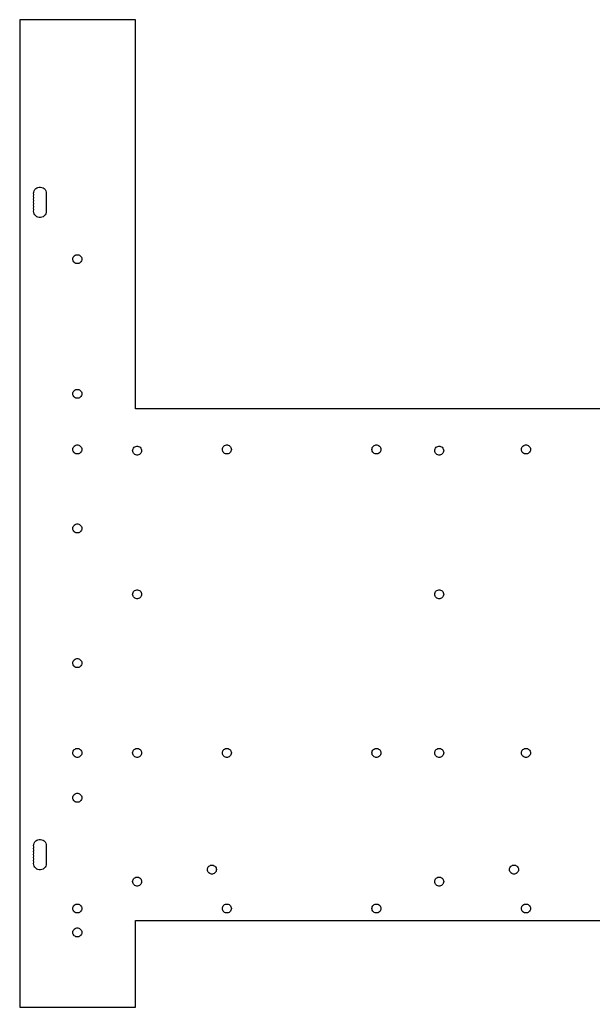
# Model space of a CAD drawing. Header units: metres. Extents: x 28 to 412, y 50 to 380.
# Drawn here: x 28.2 to 220, y 50 to 380 of the extents above; entities that cross this region are included whole.
import ezdxf

# ---------------------------------------------------------------- set-up
doc = ezdxf.new("R2010")
doc.units = ezdxf.units.M

msp = doc.modelspace()

# ---------------------------------------------------------------- linework, layer by layer
for p, q in [((67, 380), (28.25, 380)), ((28.25, 380), (28.25, 50)), ((67, 250), (67, 380)), ((33.3011, 323.234), (33.5948, 323.561)), ((33.5948, 323.561), (33.95, 323.819)), ((33.95, 323.819), (34.3511, 323.997)), ((34.3511, 323.997), (34.7805, 324.089)), ((34.7805, 324.089), (35.2195, 324.089)), ((35.2195, 324.089), (35.6489, 323.997)), ((35.6489, 323.997), (36.05, 323.819)), ((36.05, 323.819), (36.4052, 323.561)), ((36.4052, 323.561), (36.6989, 323.234)), ((32.9, 322), (32.9459, 322.437)), ((32.9459, 321.563), (32.9, 322)), ((32.9, 321), (32.9459, 321.437)), ((32.9459, 320.563), (32.9, 321)), ((32.9, 320), (32.9459, 320.437)), ((32.9459, 322.437), (33.0815, 322.854)), ((32.9665, 321.5), (32.9459, 321.563)), ((32.9459, 321.437), (32.9665, 321.5)), ((32.9665, 320.5), (32.9459, 320.563)), ((32.9459, 320.437), (32.9665, 320.5)), ((33.0815, 322.854), (33.3011, 323.234)), ((36.6989, 323.234), (36.9184, 322.854)), ((36.9184, 322.854), (37.0541, 322.437)), ((37.0541, 321.563), (37.0335, 321.5)), ((37.0335, 321.5), (37.0541, 321.437)), ((37.0541, 320.563), (37.0335, 320.5)), ((37.0335, 320.5), (37.0541, 320.437)), ((37.0541, 322.437), (37.1, 322)), ((37.1, 322), (37.0541, 321.563)), ((37.0541, 321.437), (37.1, 321)), ((37.1, 321), (37.0541, 320.563)), ((37.0541, 320.437), (37.1, 320)), ((32.9459, 319.563), (32.9, 320)), ((32.9, 319), (32.9459, 319.437)), ((32.9459, 318.563), (32.9, 319)), ((32.9, 318), (32.9459, 318.437)), ((32.9459, 317.563), (32.9, 318)), ((32.9, 317), (32.9459, 317.437)), ((32.9459, 316.563), (32.9, 317)), ((32.9665, 319.5), (32.9459, 319.563)), ((32.9459, 319.437), (32.9665, 319.5)), ((32.9665, 318.5), (32.9459, 318.563)), ((32.9459, 318.437), (32.9665, 318.5)), ((32.9665, 317.5), (32.9459, 317.563)), ((32.9459, 317.437), (32.9665, 317.5)), ((37.0541, 319.563), (37.0335, 319.5)), ((37.0335, 319.5), (37.0541, 319.437)), ((37.0541, 318.563), (37.0335, 318.5)), ((37.0335, 318.5), (37.0541, 318.437)), ((37.0541, 317.563), (37.0335, 317.5)), ((37.0335, 317.5), (37.0541, 317.437)), ((37.1, 320), (37.0541, 319.563)), ((37.0541, 319.437), (37.1, 319)), ((37.1, 319), (37.0541, 318.563)), ((37.0541, 318.437), (37.1, 318)), ((37.1, 318), (37.0541, 317.563)), ((37.0541, 317.437), (37.1, 317)), ((37.1, 317), (37.0541, 316.563)), ((32.9, 316), (32.9459, 316.437)), ((32.9459, 315.563), (32.9, 316)), ((32.9665, 316.5), (32.9459, 316.563)), ((32.9459, 316.437), (32.9665, 316.5)), ((33.0815, 315.146), (32.9459, 315.563)), ((33.3011, 314.766), (33.0815, 315.146)), ((33.5948, 314.439), (33.3011, 314.766)), ((33.95, 314.181), (33.5948, 314.439)), ((34.3511, 314.003), (33.95, 314.181)), ((34.7805, 313.911), (34.3511, 314.003)), ((35.2195, 313.911), (34.7805, 313.911)), ((35.6489, 314.003), (35.2195, 313.911)), ((36.05, 314.181), (35.6489, 314.003)), ((36.4052, 314.439), (36.05, 314.181)), ((36.6989, 314.766), (36.4052, 314.439)), ((36.9184, 315.146), (36.6989, 314.766)), ((37.0541, 315.563), (36.9184, 315.146)), ((37.0541, 316.563), (37.0335, 316.5)), ((37.0335, 316.5), (37.0541, 316.437)), ((37.0541, 316.437), (37.1, 316)), ((37.1, 316), (37.0541, 315.563)), ((46, 300), (46.0328, 300.312)), ((46.0328, 300.312), (46.1297, 300.61)), ((46.1297, 300.61), (46.2865, 300.882)), ((46.2865, 300.882), (46.4963, 301.115)), ((46.4963, 301.115), (46.75, 301.299)), ((46.75, 301.299), (47.0365, 301.427)), ((47.0365, 301.427), (47.3432, 301.492)), ((47.3432, 301.492), (47.6568, 301.492)), ((47.6568, 301.492), (47.9635, 301.427)), ((47.9635, 301.427), (48.25, 301.299)), ((48.25, 301.299), (48.5037, 301.115)), ((48.5037, 301.115), (48.7135, 300.882)), ((48.7135, 300.882), (48.8703, 300.61)), ((48.8703, 300.61), (48.9672, 300.312)), ((48.9672, 300.312), (49, 300)), ((46.0328, 299.688), (46, 300)), ((46.1297, 299.39), (46.0328, 299.688)), ((46.2865, 299.118), (46.1297, 299.39)), ((46.4963, 298.885), (46.2865, 299.118)), ((46.75, 298.701), (46.4963, 298.885)), ((47.0365, 298.573), (46.75, 298.701)), ((47.3432, 298.508), (47.0365, 298.573)), ((47.6568, 298.508), (47.3432, 298.508)), ((47.9635, 298.573), (47.6568, 298.508)), ((48.25, 298.701), (47.9635, 298.573)), ((48.5037, 298.885), (48.25, 298.701)), ((48.7135, 299.118), (48.5037, 298.885)), ((48.8703, 299.39), (48.7135, 299.118)), ((48.9672, 299.688), (48.8703, 299.39)), ((49, 300), (48.9672, 299.688)), ((46, 255), (46.0328, 255.312)), ((46.0328, 254.688), (46, 255)), ((46.0328, 255.312), (46.1297, 255.61)), ((46.1297, 254.39), (46.0328, 254.688)), ((46.1297, 255.61), (46.2865, 255.882)), ((46.2865, 254.118), (46.1297, 254.39)), ((46.2865, 255.882), (46.4963, 256.115)), ((46.4963, 253.885), (46.2865, 254.118)), ((46.4963, 256.115), (46.75, 256.299)), ((46.75, 256.299), (47.0365, 256.427)), ((47.0365, 256.427), (47.3432, 256.492)), ((47.3432, 256.492), (47.6568, 256.492)), ((47.6568, 256.492), (47.9635, 256.427)), ((47.9635, 256.427), (48.25, 256.299)), ((48.25, 256.299), (48.5037, 256.115)), ((48.5037, 256.115), (48.7135, 255.882)), ((48.7135, 254.118), (48.5037, 253.885)), ((48.7135, 255.882), (48.8703, 255.61)), ((48.8703, 254.39), (48.7135, 254.118)), ((48.8703, 255.61), (48.9672, 255.312)), ((48.9672, 254.688), (48.8703, 254.39)), ((48.9672, 255.312), (49, 255)), ((49, 255), (48.9672, 254.688)), ((46.75, 253.701), (46.4963, 253.885)), ((47.0365, 253.573), (46.75, 253.701)), ((47.3432, 253.508), (47.0365, 253.573)), ((47.6568, 253.508), (47.3432, 253.508)), ((47.9635, 253.573), (47.6568, 253.508)), ((48.25, 253.701), (47.9635, 253.573)), ((48.5037, 253.885), (48.25, 253.701)), ((375, 250), (67, 250)), ((46.4963, 237.515), (46.75, 237.699)), ((46.75, 237.699), (47.0365, 237.827)), ((47.0365, 237.827), (47.3432, 237.892)), ((47.3432, 237.892), (47.6568, 237.892)), ((47.6568, 237.892), (47.9635, 237.827)), ((47.9635, 237.827), (48.25, 237.699)), ((48.25, 237.699), (48.5037, 237.515)), ((96.4963, 237.515), (96.75, 237.699)), ((96.75, 237.699), (97.0365, 237.827)), ((97.0365, 237.827), (97.3432, 237.892)), ((97.3432, 237.892), (97.6568, 237.892)), ((97.6568, 237.892), (97.9635, 237.827)), ((97.9635, 237.827), (98.25, 237.699)), ((98.25, 237.699), (98.5037, 237.515)), ((146.496, 237.515), (146.75, 237.699)), ((146.75, 237.699), (147.036, 237.827)), ((147.036, 237.827), (147.343, 237.892)), ((147.343, 237.892), (147.657, 237.892)), ((147.657, 237.892), (147.964, 237.827)), ((147.964, 237.827), (148.25, 237.699)), ((148.25, 237.699), (148.504, 237.515)), ((196.496, 237.515), (196.75, 237.699)), ((196.75, 237.699), (197.036, 237.827)), ((197.036, 237.827), (197.343, 237.892)), ((197.343, 237.892), (197.657, 237.892)), ((197.657, 237.892), (197.964, 237.827)), ((197.964, 237.827), (198.25, 237.699)), ((198.25, 237.699), (198.504, 237.515)), ((46, 236.4), (46.0328, 236.712)), ((46.0328, 236.088), (46, 236.4)), ((46.0328, 236.712), (46.1297, 237.01)), ((46.1297, 235.79), (46.0328, 236.088)), ((46.1297, 237.01), (46.2865, 237.282)), ((46.2865, 235.518), (46.1297, 235.79)), ((46.2865, 237.282), (46.4963, 237.515)), ((46.4963, 235.285), (46.2865, 235.518)), ((46.75, 235.101), (46.4963, 235.285)), ((47.0365, 234.973), (46.75, 235.101)), ((47.3432, 234.908), (47.0365, 234.973)), ((47.6568, 234.908), (47.3432, 234.908)), ((47.9635, 234.973), (47.6568, 234.908)), ((48.25, 235.101), (47.9635, 234.973)), ((48.5037, 235.285), (48.25, 235.101)), ((48.5037, 237.515), (48.7135, 237.282)), ((48.7135, 235.518), (48.5037, 235.285)), ((48.7135, 237.282), (48.8703, 237.01)), ((48.8703, 235.79), (48.7135, 235.518)), ((48.8703, 237.01), (48.9672, 236.712)), ((48.9672, 236.088), (48.8703, 235.79)), ((48.9672, 236.712), (49, 236.4)), ((49, 236.4), (48.9672, 236.088)), ((66, 236), (66.0328, 236.312)), ((66.0328, 235.688), (66, 236)), ((66.0328, 236.312), (66.1297, 236.61)), ((66.1297, 235.39), (66.0328, 235.688)), ((66.1297, 236.61), (66.2865, 236.882)), ((66.2865, 235.118), (66.1297, 235.39)), ((66.2865, 236.882), (66.4963, 237.115)), ((66.4963, 234.885), (66.2865, 235.118)), ((66.4963, 237.115), (66.75, 237.299)), ((66.75, 234.701), (66.4963, 234.885)), ((66.75, 237.299), (67.0365, 237.427)), ((67.0365, 234.573), (66.75, 234.701)), ((67.0365, 237.427), (67.3432, 237.492)), ((67.3432, 234.508), (67.0365, 234.573)), ((67.3432, 237.492), (67.6568, 237.492)), ((67.6568, 234.508), (67.3432, 234.508)), ((67.6568, 237.492), (67.9635, 237.427)), ((67.9635, 234.573), (67.6568, 234.508)), ((67.9635, 237.427), (68.25, 237.299)), ((68.25, 234.701), (67.9635, 234.573)), ((68.25, 237.299), (68.5037, 237.115)), ((68.5037, 234.885), (68.25, 234.701)), ((68.5037, 237.115), (68.7135, 236.882)), ((68.7135, 235.118), (68.5037, 234.885)), ((68.7135, 236.882), (68.8703, 236.61)), ((68.8703, 235.39), (68.7135, 235.118)), ((68.8703, 236.61), (68.9672, 236.312)), ((68.9672, 235.688), (68.8703, 235.39)), ((68.9672, 236.312), (69, 236)), ((69, 236), (68.9672, 235.688)), ((96, 236.4), (96.0328, 236.712)), ((96.0328, 236.088), (96, 236.4)), ((96.0328, 236.712), (96.1297, 237.01)), ((96.1297, 235.79), (96.0328, 236.088)), ((96.1297, 237.01), (96.2865, 237.282)), ((96.2865, 235.518), (96.1297, 235.79)), ((96.2865, 237.282), (96.4963, 237.515)), ((96.4963, 235.285), (96.2865, 235.518)), ((96.75, 235.101), (96.4963, 235.285)), ((97.0365, 234.973), (96.75, 235.101)), ((97.3432, 234.908), (97.0365, 234.973)), ((97.6568, 234.908), (97.3432, 234.908)), ((97.9635, 234.973), (97.6568, 234.908)), ((98.25, 235.101), (97.9635, 234.973)), ((98.5037, 235.285), (98.25, 235.101)), ((98.5037, 237.515), (98.7135, 237.282)), ((98.7135, 235.518), (98.5037, 235.285)), ((98.7135, 237.282), (98.8703, 237.01)), ((98.8703, 235.79), (98.7135, 235.518)), ((98.8703, 237.01), (98.9672, 236.712)), ((98.9672, 236.088), (98.8703, 235.79)), ((98.9672, 236.712), (99, 236.4)), ((99, 236.4), (98.9672, 236.088)), ((146, 236.4), (146.033, 236.712)), ((146.033, 236.088), (146, 236.4)), ((146.033, 236.712), (146.13, 237.01)), ((146.13, 235.79), (146.033, 236.088)), ((146.13, 237.01), (146.286, 237.282)), ((146.286, 235.518), (146.13, 235.79)), ((146.286, 237.282), (146.496, 237.515)), ((146.496, 235.285), (146.286, 235.518)), ((146.75, 235.101), (146.496, 235.285)), ((147.036, 234.973), (146.75, 235.101)), ((147.343, 234.908), (147.036, 234.973)), ((147.657, 234.908), (147.343, 234.908)), ((147.964, 234.973), (147.657, 234.908)), ((148.25, 235.101), (147.964, 234.973)), ((148.504, 235.285), (148.25, 235.101)), ((148.504, 237.515), (148.714, 237.282)), ((148.714, 235.518), (148.504, 235.285)), ((148.714, 237.282), (148.87, 237.01)), ((148.87, 235.79), (148.714, 235.518)), ((148.87, 237.01), (148.967, 236.712)), ((148.967, 236.088), (148.87, 235.79)), ((148.967, 236.712), (149, 236.4)), ((149, 236.4), (148.967, 236.088)), ((167, 236), (167.033, 236.312)), ((167.033, 235.688), (167, 236)), ((167.033, 236.312), (167.13, 236.61)), ((167.13, 235.39), (167.033, 235.688)), ((167.13, 236.61), (167.286, 236.882)), ((167.286, 235.118), (167.13, 235.39)), ((167.286, 236.882), (167.496, 237.115)), ((167.496, 234.885), (167.286, 235.118)), ((167.496, 237.115), (167.75, 237.299)), ((167.75, 234.701), (167.496, 234.885)), ((167.75, 237.299), (168.036, 237.427)), ((168.036, 234.573), (167.75, 234.701)), ((168.036, 237.427), (168.343, 237.492)), ((168.343, 234.508), (168.036, 234.573)), ((168.343, 237.492), (168.657, 237.492)), ((168.657, 234.508), (168.343, 234.508)), ((168.657, 237.492), (168.964, 237.427)), ((168.964, 234.573), (168.657, 234.508)), ((168.964, 237.427), (169.25, 237.299)), ((169.25, 234.701), (168.964, 234.573)), ((169.25, 237.299), (169.504, 237.115)), ((169.504, 234.885), (169.25, 234.701)), ((169.504, 237.115), (169.714, 236.882)), ((169.714, 235.118), (169.504, 234.885)), ((169.714, 236.882), (169.87, 236.61)), ((169.87, 235.39), (169.714, 235.118)), ((169.87, 236.61), (169.967, 236.312)), ((169.967, 235.688), (169.87, 235.39)), ((169.967, 236.312), (170, 236)), ((170, 236), (169.967, 235.688)), ((196, 236.4), (196.033, 236.712)), ((196.033, 236.088), (196, 236.4)), ((196.033, 236.712), (196.13, 237.01)), ((196.13, 235.79), (196.033, 236.088)), ((196.13, 237.01), (196.286, 237.282)), ((196.286, 235.518), (196.13, 235.79)), ((196.286, 237.282), (196.496, 237.515)), ((196.496, 235.285), (196.286, 235.518)), ((196.75, 235.101), (196.496, 235.285)), ((197.036, 234.973), (196.75, 235.101)), ((197.343, 234.908), (197.036, 234.973)), ((197.657, 234.908), (197.343, 234.908)), ((197.964, 234.973), (197.657, 234.908)), ((198.25, 235.101), (197.964, 234.973)), ((198.504, 235.285), (198.25, 235.101)), ((198.504, 237.515), (198.714, 237.282)), ((198.714, 235.518), (198.504, 235.285)), ((198.714, 237.282), (198.87, 237.01)), ((198.87, 235.79), (198.714, 235.518)), ((198.87, 237.01), (198.967, 236.712)), ((198.967, 236.088), (198.87, 235.79)), ((198.967, 236.712), (199, 236.4)), ((199, 236.4), (198.967, 236.088)), ((46.4963, 211.115), (46.75, 211.299)), ((46.75, 211.299), (47.0365, 211.427)), ((47.0365, 211.427), (47.3432, 211.492)), ((47.3432, 211.492), (47.6568, 211.492)), ((47.6568, 211.492), (47.9635, 211.427)), ((47.9635, 211.427), (48.25, 211.299)), ((48.25, 211.299), (48.5037, 211.115)), ((46, 210), (46.0328, 210.312)), ((46.0328, 209.688), (46, 210)), ((46.0328, 210.312), (46.1297, 210.61)), ((46.1297, 209.39), (46.0328, 209.688)), ((46.1297, 210.61), (46.2865, 210.882)), ((46.2865, 209.118), (46.1297, 209.39)), ((46.2865, 210.882), (46.4963, 211.115)), ((46.4963, 208.885), (46.2865, 209.118)), ((46.75, 208.701), (46.4963, 208.885)), ((47.0365, 208.573), (46.75, 208.701)), ((47.3432, 208.508), (47.0365, 208.573)), ((47.6568, 208.508), (47.3432, 208.508)), ((47.9635, 208.573), (47.6568, 208.508)), ((48.25, 208.701), (47.9635, 208.573)), ((48.5037, 208.885), (48.25, 208.701)), ((48.5037, 211.115), (48.7135, 210.882)), ((48.7135, 209.118), (48.5037, 208.885)), ((48.7135, 210.882), (48.8703, 210.61)), ((48.8703, 209.39), (48.7135, 209.118)), ((48.8703, 210.61), (48.9672, 210.312)), ((48.9672, 209.688), (48.8703, 209.39)), ((48.9672, 210.312), (49, 210)), ((49, 210), (48.9672, 209.688)), ((66, 188), (66.0328, 188.312)), ((66.0328, 188.312), (66.1297, 188.61)), ((66.1297, 188.61), (66.2865, 188.882)), ((66.2865, 188.882), (66.4963, 189.115)), ((66.4963, 189.115), (66.75, 189.299)), ((66.75, 189.299), (67.0365, 189.427)), ((67.0365, 189.427), (67.3432, 189.492)), ((67.3432, 189.492), (67.6568, 189.492)), ((67.6568, 189.492), (67.9635, 189.427)), ((67.9635, 189.427), (68.25, 189.299)), ((68.25, 189.299), (68.5037, 189.115)), ((68.5037, 189.115), (68.7135, 188.882)), ((68.7135, 188.882), (68.8703, 188.61)), ((68.8703, 188.61), (68.9672, 188.312)), ((68.9672, 188.312), (69, 188)), ((167, 188), (167.033, 188.312)), ((167.033, 188.312), (167.13, 188.61)), ((167.13, 188.61), (167.286, 188.882)), ((167.286, 188.882), (167.496, 189.115)), ((167.496, 189.115), (167.75, 189.299)), ((167.75, 189.299), (168.036, 189.427)), ((168.036, 189.427), (168.343, 189.492)), ((168.343, 189.492), (168.657, 189.492)), ((168.657, 189.492), (168.964, 189.427)), ((168.964, 189.427), (169.25, 189.299)), ((169.25, 189.299), (169.504, 189.115)), ((169.504, 189.115), (169.714, 188.882)), ((169.714, 188.882), (169.87, 188.61)), ((169.87, 188.61), (169.967, 188.312)), ((169.967, 188.312), (170, 188)), ((66.0328, 187.688), (66, 188)), ((66.1297, 187.39), (66.0328, 187.688)), ((66.2865, 187.118), (66.1297, 187.39)), ((66.4963, 186.885), (66.2865, 187.118)), ((66.75, 186.701), (66.4963, 186.885)), ((67.0365, 186.573), (66.75, 186.701)), ((67.3432, 186.508), (67.0365, 186.573)), ((67.6568, 186.508), (67.3432, 186.508)), ((67.9635, 186.573), (67.6568, 186.508)), ((68.25, 186.701), (67.9635, 186.573)), ((68.5037, 186.885), (68.25, 186.701)), ((68.7135, 187.118), (68.5037, 186.885)), ((68.8703, 187.39), (68.7135, 187.118)), ((68.9672, 187.688), (68.8703, 187.39)), ((69, 188), (68.9672, 187.688)), ((167.033, 187.688), (167, 188)), ((167.13, 187.39), (167.033, 187.688)), ((167.286, 187.118), (167.13, 187.39)), ((167.496, 186.885), (167.286, 187.118)), ((167.75, 186.701), (167.496, 186.885)), ((168.036, 186.573), (167.75, 186.701)), ((168.343, 186.508), (168.036, 186.573)), ((168.657, 186.508), (168.343, 186.508)), ((168.964, 186.573), (168.657, 186.508)), ((169.25, 186.701), (168.964, 186.573)), ((169.504, 186.885), (169.25, 186.701)), ((169.714, 187.118), (169.504, 186.885)), ((169.87, 187.39), (169.714, 187.118)), ((169.967, 187.688), (169.87, 187.39)), ((170, 188), (169.967, 187.688)), ((46, 165), (46.0328, 165.312)), ((46.0328, 164.688), (46, 165)), ((46.0328, 165.312), (46.1297, 165.61)), ((46.1297, 165.61), (46.2865, 165.882)), ((46.2865, 165.882), (46.4963, 166.115)), ((46.4963, 166.115), (46.75, 166.299)), ((46.75, 166.299), (47.0365, 166.427)), ((47.0365, 166.427), (47.3432, 166.492)), ((47.3432, 166.492), (47.6568, 166.492)), ((47.6568, 166.492), (47.9635, 166.427)), ((47.9635, 166.427), (48.25, 166.299)), ((48.25, 166.299), (48.5037, 166.115)), ((48.5037, 166.115), (48.7135, 165.882)), ((48.7135, 165.882), (48.8703, 165.61)), ((48.8703, 165.61), (48.9672, 165.312)), ((48.9672, 165.312), (49, 165)), ((49, 165), (48.9672, 164.688)), ((46.1297, 164.39), (46.0328, 164.688)), ((46.2865, 164.118), (46.1297, 164.39)), ((46.4963, 163.885), (46.2865, 164.118)), ((46.75, 163.701), (46.4963, 163.885)), ((47.0365, 163.573), (46.75, 163.701)), ((47.3432, 163.508), (47.0365, 163.573)), ((47.6568, 163.508), (47.3432, 163.508)), ((47.9635, 163.573), (47.6568, 163.508)), ((48.25, 163.701), (47.9635, 163.573)), ((48.5037, 163.885), (48.25, 163.701)), ((48.7135, 164.118), (48.5037, 163.885)), ((48.8703, 164.39), (48.7135, 164.118)), ((48.9672, 164.688), (48.8703, 164.39)), ((46, 135), (46.0328, 135.312)), ((46.0328, 135.312), (46.1297, 135.61)), ((46.1297, 135.61), (46.2865, 135.882)), ((46.2865, 135.882), (46.4963, 136.115)), ((46.4963, 136.115), (46.75, 136.299)), ((46.75, 136.299), (47.0365, 136.427)), ((47.0365, 136.427), (47.3432, 136.492)), ((47.3432, 136.492), (47.6568, 136.492)), ((47.6568, 136.492), (47.9635, 136.427)), ((47.9635, 136.427), (48.25, 136.299)), ((48.25, 136.299), (48.5037, 136.115)), ((48.5037, 136.115), (48.7135, 135.882)), ((48.7135, 135.882), (48.8703, 135.61)), ((48.8703, 135.61), (48.9672, 135.312)), ((48.9672, 135.312), (49, 135)), ((66, 135), (66.0328, 135.312)), ((66.0328, 135.312), (66.1297, 135.61)), ((66.1297, 135.61), (66.2865, 135.882)), ((66.2865, 135.882), (66.4963, 136.115)), ((66.4963, 136.115), (66.75, 136.299)), ((66.75, 136.299), (67.0365, 136.427)), ((67.0365, 136.427), (67.3432, 136.492)), ((67.3432, 136.492), (67.6568, 136.492)), ((67.6568, 136.492), (67.9635, 136.427)), ((67.9635, 136.427), (68.25, 136.299)), ((68.25, 136.299), (68.5037, 136.115)), ((68.5037, 136.115), (68.7135, 135.882)), ((68.7135, 135.882), (68.8703, 135.61)), ((68.8703, 135.61), (68.9672, 135.312)), ((68.9672, 135.312), (69, 135)), ((96, 135), (96.0328, 135.312)), ((96.0328, 135.312), (96.1297, 135.61)), ((96.1297, 135.61), (96.2865, 135.882)), ((96.2865, 135.882), (96.4963, 136.115)), ((96.4963, 136.115), (96.75, 136.299)), ((96.75, 136.299), (97.0365, 136.427)), ((97.0365, 136.427), (97.3432, 136.492)), ((97.3432, 136.492), (97.6568, 136.492)), ((97.6568, 136.492), (97.9635, 136.427)), ((97.9635, 136.427), (98.25, 136.299)), ((98.25, 136.299), (98.5037, 136.115)), ((98.5037, 136.115), (98.7135, 135.882)), ((98.7135, 135.882), (98.8703, 135.61)), ((98.8703, 135.61), (98.9672, 135.312)), ((98.9672, 135.312), (99, 135)), ((146, 135), (146.033, 135.312)), ((146.033, 135.312), (146.13, 135.61)), ((146.13, 135.61), (146.286, 135.882)), ((146.286, 135.882), (146.496, 136.115)), ((146.496, 136.115), (146.75, 136.299)), ((146.75, 136.299), (147.036, 136.427)), ((147.036, 136.427), (147.343, 136.492)), ((147.343, 136.492), (147.657, 136.492)), ((147.657, 136.492), (147.964, 136.427)), ((147.964, 136.427), (148.25, 136.299)), ((148.25, 136.299), (148.504, 136.115)), ((148.504, 136.115), (148.714, 135.882)), ((148.714, 135.882), (148.87, 135.61)), ((148.87, 135.61), (148.967, 135.312)), ((148.967, 135.312), (149, 135)), ((167, 135), (167.033, 135.312)), ((167.033, 135.312), (167.13, 135.61)), ((167.13, 135.61), (167.286, 135.882)), ((167.286, 135.882), (167.496, 136.115)), ((167.496, 136.115), (167.75, 136.299)), ((167.75, 136.299), (168.036, 136.427)), ((168.036, 136.427), (168.343, 136.492)), ((168.343, 136.492), (168.657, 136.492)), ((168.657, 136.492), (168.964, 136.427)), ((168.964, 136.427), (169.25, 136.299)), ((169.25, 136.299), (169.504, 136.115)), ((169.504, 136.115), (169.714, 135.882)), ((169.714, 135.882), (169.87, 135.61)), ((169.87, 135.61), (169.967, 135.312)), ((169.967, 135.312), (170, 135)), ((196, 135), (196.033, 135.312)), ((196.033, 135.312), (196.13, 135.61)), ((196.13, 135.61), (196.286, 135.882)), ((196.286, 135.882), (196.496, 136.115)), ((196.496, 136.115), (196.75, 136.299)), ((196.75, 136.299), (197.036, 136.427)), ((197.036, 136.427), (197.343, 136.492)), ((197.343, 136.492), (197.657, 136.492)), ((197.657, 136.492), (197.964, 136.427)), ((197.964, 136.427), (198.25, 136.299)), ((198.25, 136.299), (198.504, 136.115)), ((198.504, 136.115), (198.714, 135.882)), ((198.714, 135.882), (198.87, 135.61)), ((198.87, 135.61), (198.967, 135.312)), ((198.967, 135.312), (199, 135)), ((46.0328, 134.688), (46, 135)), ((46.1297, 134.39), (46.0328, 134.688)), ((46.2865, 134.118), (46.1297, 134.39)), ((46.4963, 133.885), (46.2865, 134.118)), ((46.75, 133.701), (46.4963, 133.885)), ((47.0365, 133.573), (46.75, 133.701)), ((47.3432, 133.508), (47.0365, 133.573)), ((47.6568, 133.508), (47.3432, 133.508)), ((47.9635, 133.573), (47.6568, 133.508)), ((48.25, 133.701), (47.9635, 133.573)), ((48.5037, 133.885), (48.25, 133.701)), ((48.7135, 134.118), (48.5037, 133.885)), ((48.8703, 134.39), (48.7135, 134.118)), ((48.9672, 134.688), (48.8703, 134.39)), ((49, 135), (48.9672, 134.688)), ((66.0328, 134.688), (66, 135)), ((66.1297, 134.39), (66.0328, 134.688)), ((66.2865, 134.118), (66.1297, 134.39)), ((66.4963, 133.885), (66.2865, 134.118)), ((66.75, 133.701), (66.4963, 133.885)), ((67.0365, 133.573), (66.75, 133.701)), ((67.3432, 133.508), (67.0365, 133.573)), ((67.6568, 133.508), (67.3432, 133.508)), ((67.9635, 133.573), (67.6568, 133.508)), ((68.25, 133.701), (67.9635, 133.573)), ((68.5037, 133.885), (68.25, 133.701)), ((68.7135, 134.118), (68.5037, 133.885)), ((68.8703, 134.39), (68.7135, 134.118)), ((68.9672, 134.688), (68.8703, 134.39)), ((69, 135), (68.9672, 134.688)), ((96.0328, 134.688), (96, 135)), ((96.1297, 134.39), (96.0328, 134.688)), ((96.2865, 134.118), (96.1297, 134.39)), ((96.4963, 133.885), (96.2865, 134.118)), ((96.75, 133.701), (96.4963, 133.885)), ((97.0365, 133.573), (96.75, 133.701)), ((97.3432, 133.508), (97.0365, 133.573)), ((97.6568, 133.508), (97.3432, 133.508)), ((97.9635, 133.573), (97.6568, 133.508)), ((98.25, 133.701), (97.9635, 133.573)), ((98.5037, 133.885), (98.25, 133.701)), ((98.7135, 134.118), (98.5037, 133.885)), ((98.8703, 134.39), (98.7135, 134.118)), ((98.9672, 134.688), (98.8703, 134.39)), ((99, 135), (98.9672, 134.688)), ((146.033, 134.688), (146, 135)), ((146.13, 134.39), (146.033, 134.688)), ((146.286, 134.118), (146.13, 134.39)), ((146.496, 133.885), (146.286, 134.118)), ((146.75, 133.701), (146.496, 133.885)), ((147.036, 133.573), (146.75, 133.701)), ((147.343, 133.508), (147.036, 133.573)), ((147.657, 133.508), (147.343, 133.508)), ((147.964, 133.573), (147.657, 133.508)), ((148.25, 133.701), (147.964, 133.573)), ((148.504, 133.885), (148.25, 133.701)), ((148.714, 134.118), (148.504, 133.885)), ((148.87, 134.39), (148.714, 134.118)), ((148.967, 134.688), (148.87, 134.39)), ((149, 135), (148.967, 134.688)), ((167.033, 134.688), (167, 135)), ((167.13, 134.39), (167.033, 134.688)), ((167.286, 134.118), (167.13, 134.39)), ((167.496, 133.885), (167.286, 134.118)), ((167.75, 133.701), (167.496, 133.885)), ((168.036, 133.573), (167.75, 133.701)), ((168.343, 133.508), (168.036, 133.573)), ((168.657, 133.508), (168.343, 133.508)), ((168.964, 133.573), (168.657, 133.508)), ((169.25, 133.701), (168.964, 133.573)), ((169.504, 133.885), (169.25, 133.701)), ((169.714, 134.118), (169.504, 133.885)), ((169.87, 134.39), (169.714, 134.118)), ((169.967, 134.688), (169.87, 134.39)), ((170, 135), (169.967, 134.688)), ((196.033, 134.688), (196, 135)), ((196.13, 134.39), (196.033, 134.688)), ((196.286, 134.118), (196.13, 134.39)), ((196.496, 133.885), (196.286, 134.118)), ((196.75, 133.701), (196.496, 133.885)), ((197.036, 133.573), (196.75, 133.701)), ((197.343, 133.508), (197.036, 133.573)), ((197.657, 133.508), (197.343, 133.508)), ((197.964, 133.573), (197.657, 133.508)), ((198.25, 133.701), (197.964, 133.573)), ((198.504, 133.885), (198.25, 133.701)), ((198.714, 134.118), (198.504, 133.885)), ((198.87, 134.39), (198.714, 134.118)), ((198.967, 134.688), (198.87, 134.39)), ((199, 135), (198.967, 134.688)), ((46, 120), (46.0328, 120.312)), ((46.0328, 119.688), (46, 120)), ((46.0328, 120.312), (46.1297, 120.61)), ((46.1297, 119.39), (46.0328, 119.688)), ((46.1297, 120.61), (46.2865, 120.882)), ((46.2865, 119.118), (46.1297, 119.39)), ((46.2865, 120.882), (46.4963, 121.115)), ((46.4963, 118.885), (46.2865, 119.118)), ((46.4963, 121.115), (46.75, 121.299)), ((46.75, 118.701), (46.4963, 118.885)), ((46.75, 121.299), (47.0365, 121.427)), ((47.0365, 121.427), (47.3432, 121.492)), ((47.3432, 121.492), (47.6568, 121.492)), ((47.6568, 121.492), (47.9635, 121.427)), ((47.9635, 121.427), (48.25, 121.299)), ((48.25, 121.299), (48.5037, 121.115)), ((48.5037, 118.885), (48.25, 118.701)), ((48.5037, 121.115), (48.7135, 120.882)), ((48.7135, 119.118), (48.5037, 118.885)), ((48.7135, 120.882), (48.8703, 120.61)), ((48.8703, 119.39), (48.7135, 119.118)), ((48.8703, 120.61), (48.9672, 120.312)), ((48.9672, 119.688), (48.8703, 119.39)), ((48.9672, 120.312), (49, 120)), ((49, 120), (48.9672, 119.688)), ((47.0365, 118.573), (46.75, 118.701)), ((47.3432, 118.508), (47.0365, 118.573)), ((47.6568, 118.508), (47.3432, 118.508)), ((47.9635, 118.573), (47.6568, 118.508)), ((48.25, 118.701), (47.9635, 118.573)), ((33.5948, 105.561), (33.95, 105.819)), ((33.95, 105.819), (34.3511, 105.997)), ((34.3511, 105.997), (34.7805, 106.088)), ((34.7805, 106.088), (35.2195, 106.088)), ((35.2195, 106.088), (35.6489, 105.997)), ((35.6489, 105.997), (36.05, 105.819)), ((36.05, 105.819), (36.4052, 105.561)), ((32.9, 104), (32.9459, 104.437)), ((32.9459, 103.563), (32.9, 104)), ((32.9, 103), (32.9459, 103.437)), ((32.9459, 102.563), (32.9, 103)), ((32.9, 102), (32.9459, 102.437)), ((32.9459, 104.437), (33.0815, 104.854)), ((32.9665, 103.5), (32.9459, 103.563)), ((32.9459, 103.437), (32.9665, 103.5)), ((32.9665, 102.5), (32.9459, 102.563)), ((32.9459, 102.437), (32.9665, 102.5)), ((33.0815, 104.854), (33.3011, 105.234)), ((33.3011, 105.234), (33.5948, 105.561)), ((36.4052, 105.561), (36.6989, 105.234)), ((36.6989, 105.234), (36.9184, 104.854)), ((36.9184, 104.854), (37.0541, 104.437)), ((37.0541, 103.563), (37.0335, 103.5)), ((37.0335, 103.5), (37.0541, 103.437)), ((37.0541, 102.563), (37.0335, 102.5)), ((37.0335, 102.5), (37.0541, 102.437)), ((37.0541, 104.437), (37.1, 104)), ((37.1, 104), (37.0541, 103.563)), ((37.0541, 103.437), (37.1, 103)), ((37.1, 103), (37.0541, 102.563)), ((37.0541, 102.437), (37.1, 102)), ((32.9459, 101.563), (32.9, 102)), ((32.9, 101), (32.9459, 101.437)), ((32.9459, 100.563), (32.9, 101)), ((32.9, 100), (32.9459, 100.437)), ((32.9459, 99.5634), (32.9, 100)), ((32.9, 99), (32.9459, 99.4366)), ((32.9459, 98.5634), (32.9, 99)), ((32.9665, 101.5), (32.9459, 101.563)), ((32.9459, 101.437), (32.9665, 101.5)), ((32.9665, 100.5), (32.9459, 100.563)), ((32.9459, 100.437), (32.9665, 100.5)), ((32.9665, 99.5), (32.9459, 99.5634)), ((32.9459, 99.4366), (32.9665, 99.5)), ((37.0541, 101.563), (37.0335, 101.5)), ((37.0335, 101.5), (37.0541, 101.437)), ((37.0541, 100.563), (37.0335, 100.5)), ((37.0335, 100.5), (37.0541, 100.437)), ((37.0541, 99.5634), (37.0335, 99.5)), ((37.0335, 99.5), (37.0541, 99.4366)), ((37.1, 102), (37.0541, 101.563)), ((37.0541, 101.437), (37.1, 101)), ((37.1, 101), (37.0541, 100.563)), ((37.0541, 100.437), (37.1, 100)), ((37.1, 100), (37.0541, 99.5634)), ((37.0541, 99.4366), (37.1, 99)), ((37.1, 99), (37.0541, 98.5634)), ((32.9, 98), (32.9459, 98.4366)), ((32.9459, 97.5634), (32.9, 98)), ((32.9665, 98.5), (32.9459, 98.5634)), ((32.9459, 98.4366), (32.9665, 98.5)), ((33.0815, 97.1458), (32.9459, 97.5634)), ((33.3011, 96.7656), (33.0815, 97.1458)), ((33.5948, 96.4394), (33.3011, 96.7656)), ((33.95, 96.1813), (33.5948, 96.4394)), ((34.3511, 96.0028), (33.95, 96.1813)), ((34.7805, 95.9115), (34.3511, 96.0028)), ((35.2195, 95.9115), (34.7805, 95.9115)), ((35.6489, 96.0028), (35.2195, 95.9115)), ((36.05, 96.1813), (35.6489, 96.0028)), ((36.4052, 96.4394), (36.05, 96.1813)), ((36.6989, 96.7656), (36.4052, 96.4394)), ((36.9184, 97.1458), (36.6989, 96.7656)), ((37.0541, 97.5634), (36.9184, 97.1458)), ((37.0541, 98.5634), (37.0335, 98.5)), ((37.0335, 98.5), (37.0541, 98.4366)), ((37.0541, 98.4366), (37.1, 98)), ((37.1, 98), (37.0541, 97.5634)), ((91, 96), (91.0328, 96.3119)), ((91.0328, 95.6881), (91, 96)), ((91.0328, 96.3119), (91.1297, 96.6101)), ((91.1297, 96.6101), (91.2865, 96.8817)), ((91.2865, 96.8817), (91.4963, 97.1147)), ((91.4963, 97.1147), (91.75, 97.299)), ((91.75, 97.299), (92.0365, 97.4266)), ((92.0365, 97.4266), (92.3432, 97.4918)), ((92.3432, 97.4918), (92.6568, 97.4918)), ((92.6568, 97.4918), (92.9635, 97.4266)), ((92.9635, 97.4266), (93.25, 97.299)), ((93.25, 97.299), (93.5037, 97.1147)), ((93.5037, 97.1147), (93.7135, 96.8817)), ((93.7135, 96.8817), (93.8703, 96.6101)), ((93.8703, 96.6101), (93.9672, 96.3119)), ((93.9672, 96.3119), (94, 96)), ((94, 96), (93.9672, 95.6881)), ((192, 96), (192.033, 96.3119)), ((192.033, 95.6881), (192, 96)), ((192.033, 96.3119), (192.13, 96.6101)), ((192.13, 96.6101), (192.286, 96.8817)), ((192.286, 96.8817), (192.496, 97.1147)), ((192.496, 97.1147), (192.75, 97.299)), ((192.75, 97.299), (193.036, 97.4266)), ((193.036, 97.4266), (193.343, 97.4918)), ((193.343, 97.4918), (193.657, 97.4918)), ((193.657, 97.4918), (193.964, 97.4266)), ((193.964, 97.4266), (194.25, 97.299)), ((194.25, 97.299), (194.504, 97.1147)), ((194.504, 97.1147), (194.714, 96.8817)), ((194.714, 96.8817), (194.87, 96.6101)), ((194.87, 96.6101), (194.967, 96.3119)), ((194.967, 96.3119), (195, 96)), ((195, 96), (194.967, 95.6881)), ((66.0328, 92.3119), (66.1297, 92.6101)), ((66.1297, 92.6101), (66.2865, 92.8817)), ((66.2865, 92.8817), (66.4963, 93.1147)), ((66.4963, 93.1147), (66.75, 93.299)), ((66.75, 93.299), (67.0365, 93.4266)), ((67.0365, 93.4266), (67.3432, 93.4918)), ((67.3432, 93.4918), (67.6568, 93.4918)), ((67.6568, 93.4918), (67.9635, 93.4266)), ((67.9635, 93.4266), (68.25, 93.299)), ((68.25, 93.299), (68.5037, 93.1147)), ((68.5037, 93.1147), (68.7135, 92.8817)), ((68.7135, 92.8817), (68.8703, 92.6101)), ((68.8703, 92.6101), (68.9672, 92.3119)), ((91.1297, 95.3899), (91.0328, 95.6881)), ((91.2865, 95.1183), (91.1297, 95.3899)), ((91.4963, 94.8853), (91.2865, 95.1183)), ((91.75, 94.701), (91.4963, 94.8853)), ((92.0365, 94.5734), (91.75, 94.701)), ((92.3432, 94.5082), (92.0365, 94.5734)), ((92.6568, 94.5082), (92.3432, 94.5082)), ((92.9635, 94.5734), (92.6568, 94.5082)), ((93.25, 94.701), (92.9635, 94.5734)), ((93.5037, 94.8853), (93.25, 94.701)), ((93.7135, 95.1183), (93.5037, 94.8853)), ((93.8703, 95.3899), (93.7135, 95.1183)), ((93.9672, 95.6881), (93.8703, 95.3899)), ((167.033, 92.3119), (167.13, 92.6101)), ((167.13, 92.6101), (167.286, 92.8817)), ((167.286, 92.8817), (167.496, 93.1147)), ((167.496, 93.1147), (167.75, 93.299)), ((167.75, 93.299), (168.036, 93.4266)), ((168.036, 93.4266), (168.343, 93.4918)), ((168.343, 93.4918), (168.657, 93.4918)), ((168.657, 93.4918), (168.964, 93.4266)), ((168.964, 93.4266), (169.25, 93.299)), ((169.25, 93.299), (169.504, 93.1147)), ((169.504, 93.1147), (169.714, 92.8817)), ((169.714, 92.8817), (169.87, 92.6101)), ((169.87, 92.6101), (169.967, 92.3119)), ((192.13, 95.3899), (192.033, 95.6881)), ((192.286, 95.1183), (192.13, 95.3899)), ((192.496, 94.8853), (192.286, 95.1183)), ((192.75, 94.701), (192.496, 94.8853)), ((193.036, 94.5734), (192.75, 94.701)), ((193.343, 94.5082), (193.036, 94.5734)), ((193.657, 94.5082), (193.343, 94.5082)), ((193.964, 94.5734), (193.657, 94.5082)), ((194.25, 94.701), (193.964, 94.5734)), ((194.504, 94.8853), (194.25, 94.701)), ((194.714, 95.1183), (194.504, 94.8853)), ((194.87, 95.3899), (194.714, 95.1183)), ((194.967, 95.6881), (194.87, 95.3899)), ((66, 92), (66.0328, 92.3119)), ((66.0328, 91.6881), (66, 92)), ((66.1297, 91.3899), (66.0328, 91.6881)), ((66.2865, 91.1183), (66.1297, 91.3899)), ((66.4963, 90.8853), (66.2865, 91.1183)), ((66.75, 90.701), (66.4963, 90.8853)), ((67.0365, 90.5734), (66.75, 90.701)), ((67.3432, 90.5082), (67.0365, 90.5734)), ((67.6568, 90.5082), (67.3432, 90.5082)), ((67.9635, 90.5734), (67.6568, 90.5082)), ((68.25, 90.701), (67.9635, 90.5734)), ((68.5037, 90.8853), (68.25, 90.701)), ((68.7135, 91.1183), (68.5037, 90.8853)), ((68.8703, 91.3899), (68.7135, 91.1183)), ((68.9672, 91.6881), (68.8703, 91.3899)), ((68.9672, 92.3119), (69, 92)), ((69, 92), (68.9672, 91.6881)), ((167, 92), (167.033, 92.3119)), ((167.033, 91.6881), (167, 92)), ((167.13, 91.3899), (167.033, 91.6881)), ((167.286, 91.1183), (167.13, 91.3899)), ((167.496, 90.8853), (167.286, 91.1183)), ((167.75, 90.701), (167.496, 90.8853)), ((168.036, 90.5734), (167.75, 90.701)), ((168.343, 90.5082), (168.036, 90.5734)), ((168.657, 90.5082), (168.343, 90.5082)), ((168.964, 90.5734), (168.657, 90.5082)), ((169.25, 90.701), (168.964, 90.5734)), ((169.504, 90.8853), (169.25, 90.701)), ((169.714, 91.1183), (169.504, 90.8853)), ((169.87, 91.3899), (169.714, 91.1183)), ((169.967, 91.6881), (169.87, 91.3899)), ((169.967, 92.3119), (170, 92)), ((170, 92), (169.967, 91.6881)), ((46, 83), (46.0328, 83.3119)), ((46.0328, 82.6881), (46, 83)), ((46.0328, 83.3119), (46.1297, 83.6101)), ((46.1297, 82.3899), (46.0328, 82.6881)), ((46.1297, 83.6101), (46.2865, 83.8817)), ((46.2865, 83.8817), (46.4963, 84.1147)), ((46.4963, 84.1147), (46.75, 84.299)), ((46.75, 84.299), (47.0365, 84.4266)), ((47.0365, 84.4266), (47.3432, 84.4918)), ((47.3432, 84.4918), (47.6568, 84.4918)), ((47.6568, 84.4918), (47.9635, 84.4266)), ((47.9635, 84.4266), (48.25, 84.299)), ((48.25, 84.299), (48.5037, 84.1147)), ((48.5037, 84.1147), (48.7135, 83.8817)), ((48.7135, 83.8817), (48.8703, 83.6101)), ((48.8703, 83.6101), (48.9672, 83.3119)), ((48.9672, 82.6881), (48.8703, 82.3899)), ((48.9672, 83.3119), (49, 83)), ((49, 83), (48.9672, 82.6881)), ((96, 83), (96.0328, 83.3119)), ((96.0328, 82.6881), (96, 83)), ((96.0328, 83.3119), (96.1297, 83.6101)), ((96.1297, 82.3899), (96.0328, 82.6881)), ((96.1297, 83.6101), (96.2865, 83.8817)), ((96.2865, 83.8817), (96.4963, 84.1147)), ((96.4963, 84.1147), (96.75, 84.299)), ((96.75, 84.299), (97.0365, 84.4266)), ((97.0365, 84.4266), (97.3432, 84.4918)), ((97.3432, 84.4918), (97.6568, 84.4918)), ((97.6568, 84.4918), (97.9635, 84.4266)), ((97.9635, 84.4266), (98.25, 84.299)), ((98.25, 84.299), (98.5037, 84.1147)), ((98.5037, 84.1147), (98.7135, 83.8817)), ((98.7135, 83.8817), (98.8703, 83.6101)), ((98.8703, 83.6101), (98.9672, 83.3119)), ((98.9672, 82.6881), (98.8703, 82.3899)), ((98.9672, 83.3119), (99, 83)), ((99, 83), (98.9672, 82.6881)), ((146, 83), (146.033, 83.3119)), ((146.033, 82.6881), (146, 83)), ((146.033, 83.3119), (146.13, 83.6101)), ((146.13, 82.3899), (146.033, 82.6881)), ((146.13, 83.6101), (146.286, 83.8817)), ((146.286, 83.8817), (146.496, 84.1147)), ((146.496, 84.1147), (146.75, 84.299)), ((146.75, 84.299), (147.036, 84.4266)), ((147.036, 84.4266), (147.343, 84.4918)), ((147.343, 84.4918), (147.657, 84.4918)), ((147.657, 84.4918), (147.964, 84.4266)), ((147.964, 84.4266), (148.25, 84.299)), ((148.25, 84.299), (148.504, 84.1147)), ((148.504, 84.1147), (148.714, 83.8817)), ((148.714, 83.8817), (148.87, 83.6101)), ((148.87, 83.6101), (148.967, 83.3119)), ((148.967, 82.6881), (148.87, 82.3899)), ((148.967, 83.3119), (149, 83)), ((149, 83), (148.967, 82.6881)), ((196, 83), (196.033, 83.3119)), ((196.033, 82.6881), (196, 83)), ((196.033, 83.3119), (196.13, 83.6101)), ((196.13, 82.3899), (196.033, 82.6881)), ((196.13, 83.6101), (196.286, 83.8817)), ((196.286, 83.8817), (196.496, 84.1147)), ((196.496, 84.1147), (196.75, 84.299)), ((196.75, 84.299), (197.036, 84.4266)), ((197.036, 84.4266), (197.343, 84.4918)), ((197.343, 84.4918), (197.657, 84.4918)), ((197.657, 84.4918), (197.964, 84.4266)), ((197.964, 84.4266), (198.25, 84.299)), ((198.25, 84.299), (198.504, 84.1147)), ((198.504, 84.1147), (198.714, 83.8817)), ((198.714, 83.8817), (198.87, 83.6101)), ((198.87, 83.6101), (198.967, 83.3119)), ((198.967, 82.6881), (198.87, 82.3899)), ((198.967, 83.3119), (199, 83)), ((199, 83), (198.967, 82.6881)), ((46.2865, 82.1183), (46.1297, 82.3899)), ((46.4963, 81.8853), (46.2865, 82.1183)), ((46.75, 81.701), (46.4963, 81.8853)), ((47.0365, 81.5734), (46.75, 81.701)), ((47.3432, 81.5082), (47.0365, 81.5734)), ((47.6568, 81.5082), (47.3432, 81.5082)), ((47.9635, 81.5734), (47.6568, 81.5082)), ((48.25, 81.701), (47.9635, 81.5734)), ((48.5037, 81.8853), (48.25, 81.701)), ((48.7135, 82.1183), (48.5037, 81.8853)), ((48.8703, 82.3899), (48.7135, 82.1183)), ((96.2865, 82.1183), (96.1297, 82.3899)), ((96.4963, 81.8853), (96.2865, 82.1183)), ((96.75, 81.701), (96.4963, 81.8853)), ((97.0365, 81.5734), (96.75, 81.701)), ((97.3432, 81.5082), (97.0365, 81.5734)), ((97.6568, 81.5082), (97.3432, 81.5082)), ((97.9635, 81.5734), (97.6568, 81.5082)), ((98.25, 81.701), (97.9635, 81.5734)), ((98.5037, 81.8853), (98.25, 81.701)), ((98.7135, 82.1183), (98.5037, 81.8853)), ((98.8703, 82.3899), (98.7135, 82.1183)), ((146.286, 82.1183), (146.13, 82.3899)), ((146.496, 81.8853), (146.286, 82.1183)), ((146.75, 81.701), (146.496, 81.8853)), ((147.036, 81.5734), (146.75, 81.701)), ((147.343, 81.5082), (147.036, 81.5734)), ((147.657, 81.5082), (147.343, 81.5082)), ((147.964, 81.5734), (147.657, 81.5082)), ((148.25, 81.701), (147.964, 81.5734)), ((148.504, 81.8853), (148.25, 81.701)), ((148.714, 82.1183), (148.504, 81.8853)), ((148.87, 82.3899), (148.714, 82.1183)), ((196.286, 82.1183), (196.13, 82.3899)), ((196.496, 81.8853), (196.286, 82.1183)), ((196.75, 81.701), (196.496, 81.8853)), ((197.036, 81.5734), (196.75, 81.701)), ((197.343, 81.5082), (197.036, 81.5734)), ((197.657, 81.5082), (197.343, 81.5082)), ((197.964, 81.5734), (197.657, 81.5082)), ((198.25, 81.701), (197.964, 81.5734)), ((198.504, 81.8853), (198.25, 81.701)), ((198.714, 82.1183), (198.504, 81.8853)), ((198.87, 82.3899), (198.714, 82.1183)), ((46.2865, 75.8817), (46.4963, 76.1147)), ((46.4963, 76.1147), (46.75, 76.299)), ((46.75, 76.299), (47.0365, 76.4266)), ((47.0365, 76.4266), (47.3432, 76.4918)), ((47.3432, 76.4918), (47.6568, 76.4918)), ((47.6568, 76.4918), (47.9635, 76.4266)), ((47.9635, 76.4266), (48.25, 76.299)), ((48.25, 76.299), (48.5037, 76.1147)), ((48.5037, 76.1147), (48.7135, 75.8817)), ((67, 79), (375, 79)), ((67, 50), (67, 79)), ((46, 75), (46.0328, 75.3119)), ((46.0328, 74.6881), (46, 75)), ((46.0328, 75.3119), (46.1297, 75.6101)), ((46.1297, 74.3899), (46.0328, 74.6881)), ((46.1297, 75.6101), (46.2865, 75.8817)), ((46.2865, 74.1183), (46.1297, 74.3899)), ((46.4963, 73.8853), (46.2865, 74.1183)), ((46.75, 73.701), (46.4963, 73.8853)), ((47.0365, 73.5734), (46.75, 73.701)), ((47.3432, 73.5082), (47.0365, 73.5734)), ((47.6568, 73.5082), (47.3432, 73.5082)), ((47.9635, 73.5734), (47.6568, 73.5082)), ((48.25, 73.701), (47.9635, 73.5734)), ((48.5037, 73.8853), (48.25, 73.701)), ((48.7135, 74.1183), (48.5037, 73.8853)), ((48.7135, 75.8817), (48.8703, 75.6101)), ((48.8703, 74.3899), (48.7135, 74.1183)), ((48.8703, 75.6101), (48.9672, 75.3119)), ((48.9672, 74.6881), (48.8703, 74.3899)), ((48.9672, 75.3119), (49, 75)), ((49, 75), (48.9672, 74.6881)), ((28.25, 50), (67, 50))]:
    msp.add_line(p, q)

doc.saveas('drawing.dxf')
